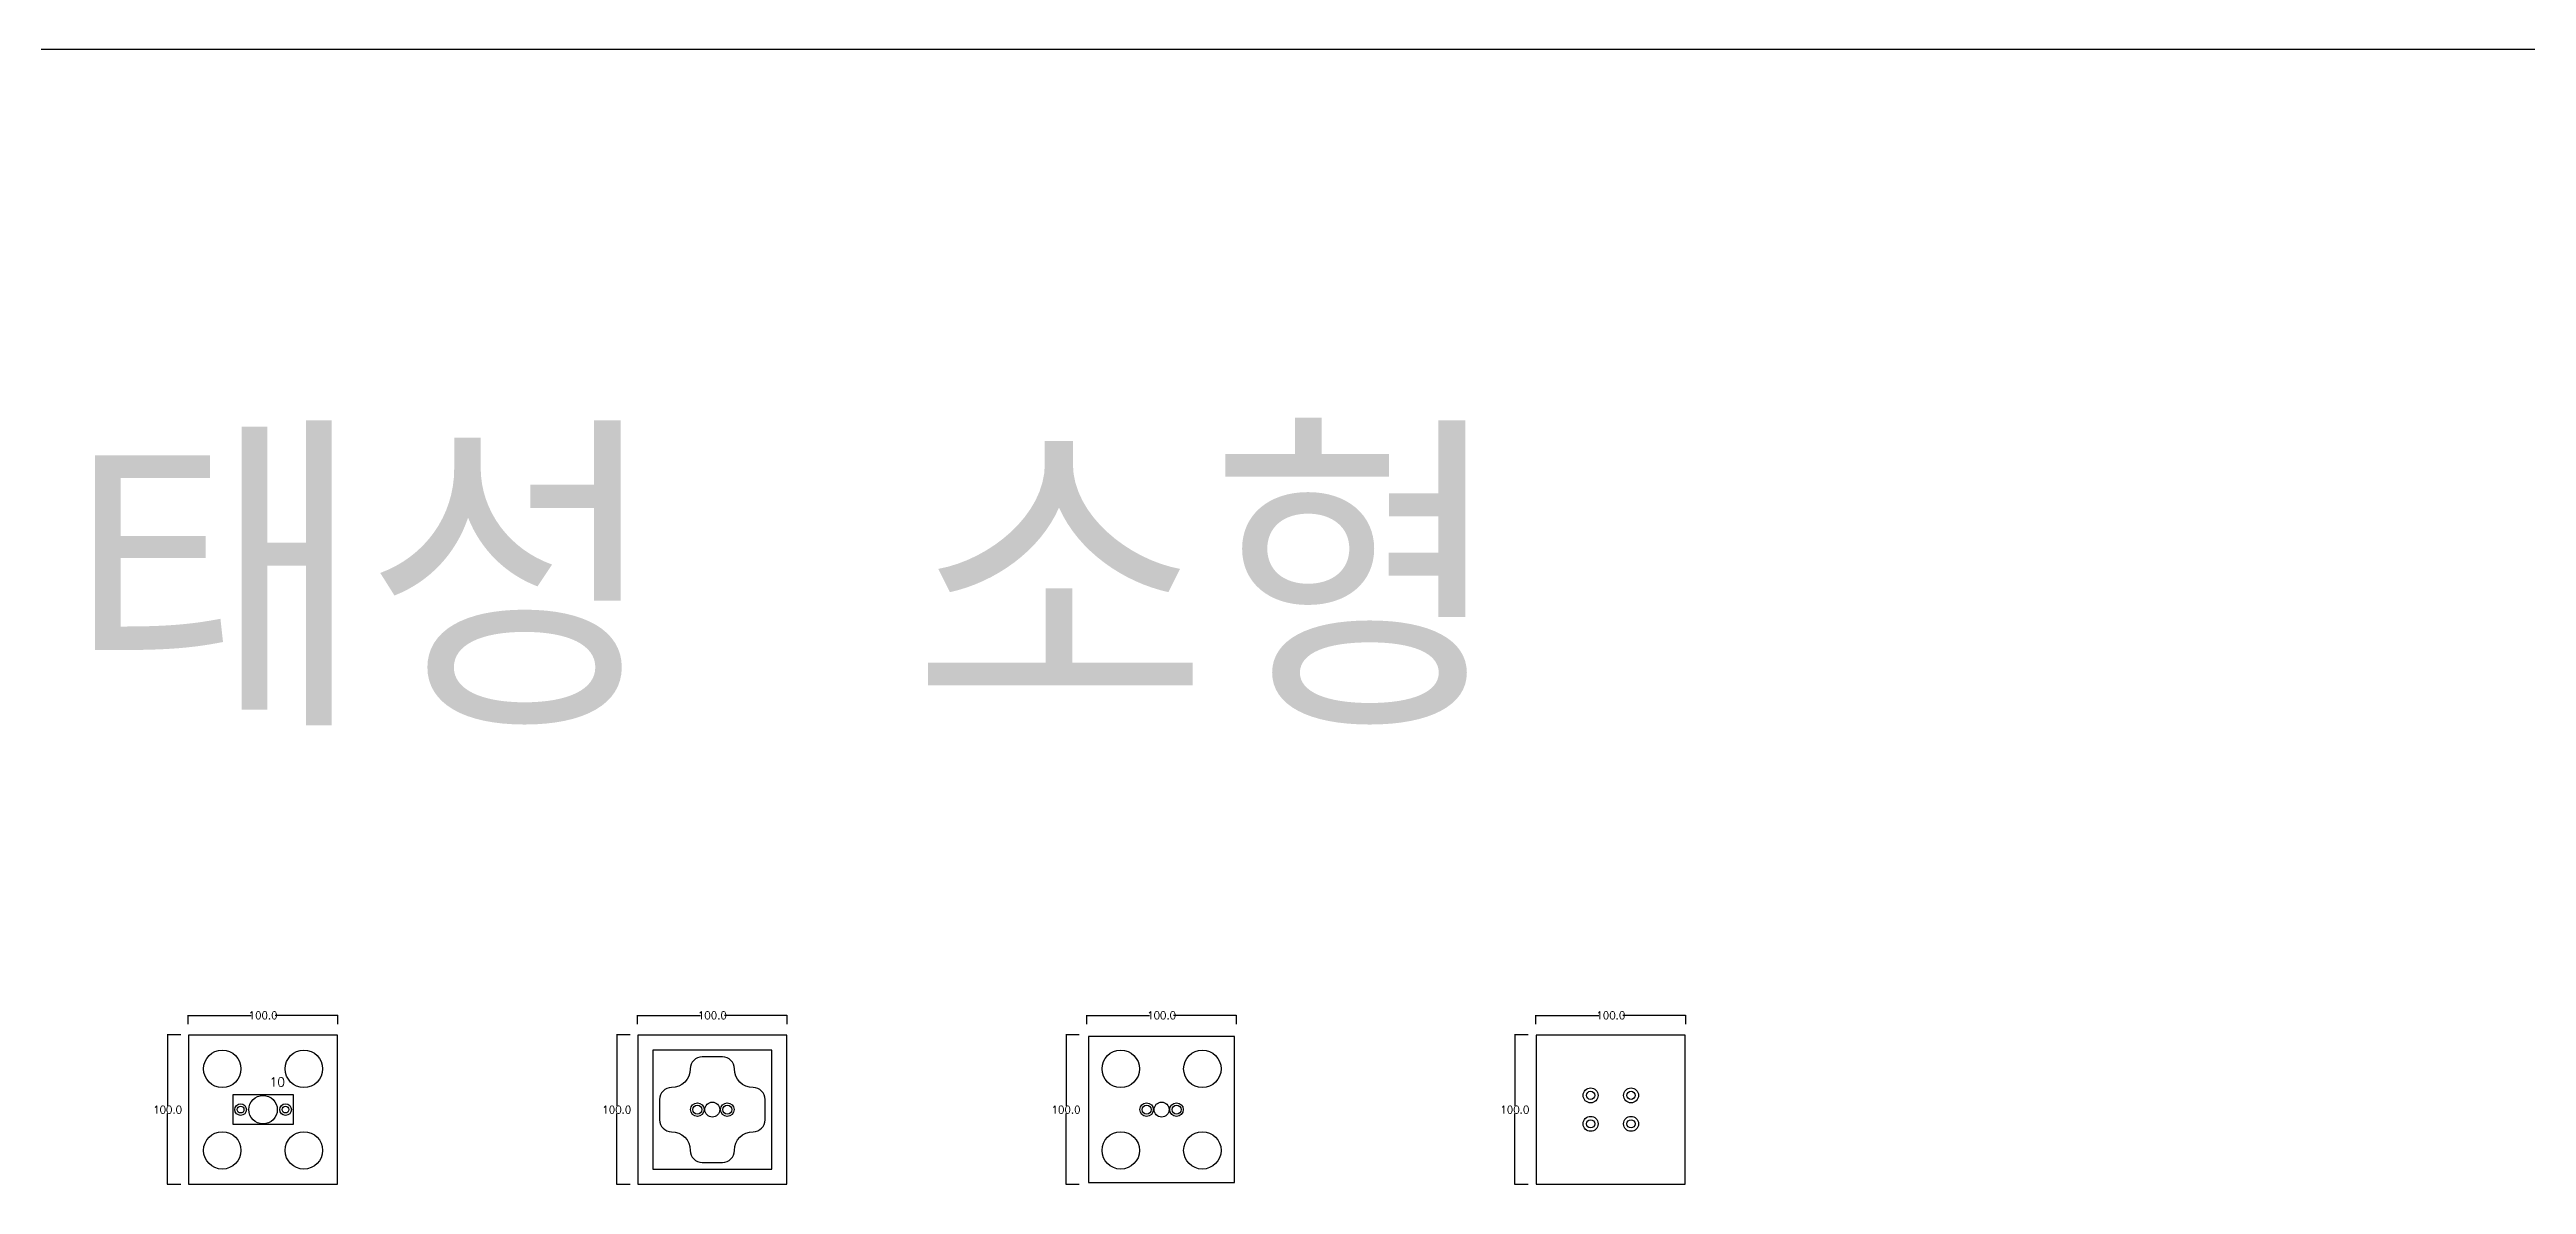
# Model space of a CAD drawing. Header units: millimetres. Extents: x -25 to 19775, y 172 to 9172.
# Drawn here: x 4412 to 6067, y 4814 to 5572 of the extents above; entities that cross this region are included whole.
import ezdxf

# ---------------------------------------------------------------- set-up
doc = ezdxf.new("R2010")
doc.units = ezdxf.units.MM
for name, color, linetype in [('TEXT', 7, 'Continuous'), ('볼트 구멍', 7, 'Continuous'), ('치구', 7, 'Continuous'), ('치수', 7, 'Continuous')]:
    doc.layers.add(name, color=color, linetype=linetype)
doc.styles.get("Standard").update_dxf_attribs({"font": 'txt.shx', "bigfont": 'whgtxt.shx'})
doc.dimstyles.get("Standard").update_dxf_attribs({"dimtxt": 7, "dimasz": 0.18, "dimexe": 0.18, "dimexo": 0.0625, "dimgap": 0.09, "dimtad": 0, "dimtih": 1, "dimtoh": 1, "dimdec": 1, "dimzin": 0, "dimdsep": 46, "dimtxsty": 'Standard', "dimcen": 0.09, "dimadec": 0, "dimazin": 0, "dimtfac": 1, "dimtdec": 1, "dimtofl": 0, "dimtmove": 0, "dimatfit": 3, "dimfxl": 0, "dimtolj": 1, "dimtzin": 0, "dimarcsym": 0})

# ---------------------------------------------------------------- blocks, each defined once
blk = doc.blocks.new('*D231')
at = {"layer": 'Defpoints', "color": 0}
for p in [(4805.1, 4920.8), (4905.1, 4926.7), (4905.1, 4920.8)]:
    blk.add_point(p, dxfattribs=at)
at = {"layer": '치수', "color": 0, "lineweight": -2}
for p, q in [((4805.1, 4920.9), (4805.1, 4926.9)), ((4805.3, 4926.7), (4847.1, 4926.7)), ((4904.9, 4926.7), (4863.1, 4926.7)), ((4905.1, 4920.9), (4905.1, 4926.9))]:
    blk.add_line(p, q, dxfattribs=at)
at = {"layer": '치수', "color": 0}
for points in [[(4805.3, 4926.7), (4805.3, 4926.7), (4805.1, 4926.7)], [(4904.9, 4926.7), (4904.9, 4926.7), (4905.1, 4926.7)]]:
    blk.add_solid(points, dxfattribs=at)
at = {"layer": '치수', "color": 0, "insert": (4855.1, 4926.7), "char_height": 5, "attachment_point": 5}
blk.add_mtext('\\A1;100.0', dxfattribs=at)
blk = doc.blocks.new('*D236')
at = {"layer": 'Defpoints', "color": 0}
for p in [(4505.1, 4920.8), (4605.1, 4926.7), (4605.1, 4920.8)]:
    blk.add_point(p, dxfattribs=at)
at = {"layer": '치수', "color": 0, "lineweight": -2}
for p, q in [((4505.1, 4920.9), (4505.1, 4926.9)), ((4505.3, 4926.7), (4547.1, 4926.7)), ((4604.9, 4926.7), (4563.1, 4926.7)), ((4605.1, 4920.9), (4605.1, 4926.9))]:
    blk.add_line(p, q, dxfattribs=at)
at = {"layer": '치수', "color": 0}
for points in [[(4505.3, 4926.7), (4505.3, 4926.7), (4505.1, 4926.7)], [(4604.9, 4926.7), (4604.9, 4926.7), (4605.1, 4926.7)]]:
    blk.add_solid(points, dxfattribs=at)
at = {"layer": '치수', "color": 0, "insert": (4555.1, 4926.7), "char_height": 5, "attachment_point": 5}
blk.add_mtext('\\A1;100.0', dxfattribs=at)
blk = doc.blocks.new('*D243')
at = {"layer": 'Defpoints', "color": 0}
for p in [(4500.2, 4913.7), (4491.3, 4813.7), (4500.2, 4813.7)]:
    blk.add_point(p, dxfattribs=at)
at = {"layer": '치수', "color": 0, "lineweight": -2}
for p, q in [((4500.1, 4913.7), (4491.1, 4913.7)), ((4491.3, 4913.5), (4491.3, 4866.3)), ((4491.3, 4813.9), (4491.3, 4861.1)), ((4500.1, 4813.7), (4491.1, 4813.7))]:
    blk.add_line(p, q, dxfattribs=at)
at = {"layer": '치수', "color": 0}
for points in [[(4491.2, 4913.5), (4491.3, 4913.5), (4491.3, 4913.7)], [(4491.2, 4813.9), (4491.3, 4813.9), (4491.3, 4813.7)]]:
    blk.add_solid(points, dxfattribs=at)
at = {"layer": '치수', "color": 0, "insert": (4491.3, 4863.7), "char_height": 5, "attachment_point": 5}
blk.add_mtext('\\A1;100.0', dxfattribs=at)
blk = doc.blocks.new('*D244')
at = {"layer": 'Defpoints', "color": 0}
for p in [(4800.2, 4913.7), (4791.3, 4813.7), (4800.2, 4813.7)]:
    blk.add_point(p, dxfattribs=at)
at = {"layer": '치수', "color": 0, "lineweight": -2}
for p, q in [((4800.1, 4913.7), (4791.1, 4913.7)), ((4791.3, 4913.5), (4791.3, 4866.3)), ((4791.3, 4813.9), (4791.3, 4861.1)), ((4800.1, 4813.7), (4791.1, 4813.7))]:
    blk.add_line(p, q, dxfattribs=at)
at = {"layer": '치수', "color": 0}
for points in [[(4791.2, 4913.5), (4791.3, 4913.5), (4791.3, 4913.7)], [(4791.2, 4813.9), (4791.3, 4813.9), (4791.3, 4813.7)]]:
    blk.add_solid(points, dxfattribs=at)
at = {"layer": '치수', "color": 0, "insert": (4791.3, 4863.7), "char_height": 5, "attachment_point": 5}
blk.add_mtext('\\A1;100.0', dxfattribs=at)
blk = doc.blocks.new('*D245')
at = {"layer": 'Defpoints', "color": 0}
for p in [(5405.1, 4920.8), (5505.1, 4926.7), (5505.1, 4920.8)]:
    blk.add_point(p, dxfattribs=at)
at = {"layer": '치수', "color": 0, "lineweight": -2}
for p, q in [((5405.1, 4920.9), (5405.1, 4926.9)), ((5405.3, 4926.7), (5447.1, 4926.7)), ((5504.9, 4926.7), (5463.1, 4926.7)), ((5505.1, 4920.9), (5505.1, 4926.9))]:
    blk.add_line(p, q, dxfattribs=at)
at = {"layer": '치수', "color": 0}
for points in [[(5405.3, 4926.7), (5405.3, 4926.7), (5405.1, 4926.7)], [(5504.9, 4926.7), (5504.9, 4926.7), (5505.1, 4926.7)]]:
    blk.add_solid(points, dxfattribs=at)
at = {"layer": '치수', "color": 0, "insert": (5455.1, 4926.7), "char_height": 5, "attachment_point": 5}
blk.add_mtext('\\A1;100.0', dxfattribs=at)
blk = doc.blocks.new('*D246')
at = {"layer": 'Defpoints', "color": 0}
for p in [(5399.9, 4913.7), (5391, 4813.7), (5399.9, 4813.7)]:
    blk.add_point(p, dxfattribs=at)
at = {"layer": '치수', "color": 0, "lineweight": -2}
for p, q in [((5399.9, 4913.7), (5390.8, 4913.7)), ((5391, 4913.5), (5391, 4866.3)), ((5391, 4813.9), (5391, 4861.1)), ((5399.9, 4813.7), (5390.8, 4813.7))]:
    blk.add_line(p, q, dxfattribs=at)
at = {"layer": '치수', "color": 0}
for points in [[(5391, 4913.5), (5391.1, 4913.5), (5391, 4913.7)], [(5391, 4813.9), (5391.1, 4813.9), (5391, 4813.7)]]:
    blk.add_solid(points, dxfattribs=at)
at = {"layer": '치수', "color": 0, "insert": (5391, 4863.7), "char_height": 5, "attachment_point": 5}
blk.add_mtext('\\A1;100.0', dxfattribs=at)
blk = doc.blocks.new('*D247')
at = {"layer": 'Defpoints', "color": 0}
for p in [(5100.2, 4913.7), (5091.3, 4813.7), (5100.2, 4813.7)]:
    blk.add_point(p, dxfattribs=at)
at = {"layer": '치수', "color": 0, "lineweight": -2}
for p, q in [((5100.1, 4913.7), (5091.1, 4913.7)), ((5091.3, 4913.5), (5091.3, 4866.3)), ((5091.3, 4813.9), (5091.3, 4861.1)), ((5100.1, 4813.7), (5091.1, 4813.7))]:
    blk.add_line(p, q, dxfattribs=at)
at = {"layer": '치수', "color": 0}
for points in [[(5091.2, 4913.5), (5091.3, 4913.5), (5091.3, 4913.7)], [(5091.2, 4813.9), (5091.3, 4813.9), (5091.3, 4813.7)]]:
    blk.add_solid(points, dxfattribs=at)
at = {"layer": '치수', "color": 0, "insert": (5091.3, 4863.7), "char_height": 5, "attachment_point": 5}
blk.add_mtext('\\A1;100.0', dxfattribs=at)
blk = doc.blocks.new('*D248')
at = {"layer": 'Defpoints', "color": 0}
for p in [(5105.1, 4920.8), (5205.1, 4926.7), (5205.1, 4920.8)]:
    blk.add_point(p, dxfattribs=at)
at = {"layer": '치수', "color": 0, "lineweight": -2}
for p, q in [((5105.1, 4920.9), (5105.1, 4926.9)), ((5105.3, 4926.7), (5147.1, 4926.7)), ((5204.9, 4926.7), (5163.1, 4926.7)), ((5205.1, 4920.9), (5205.1, 4926.9))]:
    blk.add_line(p, q, dxfattribs=at)
at = {"layer": '치수', "color": 0}
for points in [[(5105.3, 4926.7), (5105.3, 4926.7), (5105.1, 4926.7)], [(5204.9, 4926.7), (5204.9, 4926.7), (5205.1, 4926.7)]]:
    blk.add_solid(points, dxfattribs=at)
at = {"layer": '치수', "color": 0, "insert": (5155.1, 4926.7), "char_height": 5, "attachment_point": 5}
blk.add_mtext('\\A1;100.0', dxfattribs=at)

msp = doc.modelspace()

# ---------------------------------------------------------------- linework, layer by layer
at = {"layer": 'TEXT', "color": 6}
msp.add_line((19775.462, 5571.825), (-24.538, 5571.825), dxfattribs=at)
for centre in [(5441.573, 4873.222), (5468.573, 4873.222), (5441.573, 4854.222), (5468.573, 4854.222)]:
    msp.add_circle(centre, 5, dxfattribs=at)
at = {"layer": '볼트 구멍', "color": 1}
msp.add_lwpolyline([(4535.073, 4853.722), (4535.073, 4873.722), (4575.073, 4873.722), (4575.073, 4853.722)], close=True, dxfattribs=at)
for centre in [(4540.073, 4863.722), (4570.073, 4863.722)]:
    msp.add_circle(centre, 3.9, dxfattribs=at)
at = {"layer": '볼트 구멍', "color": 3}
for centre, radius in [((4540.073, 4863.722), 2.25), ((4555.073, 4863.722), 9.5), ((4570.073, 4863.722), 2.25), ((4845.073, 4863.722), 3), ((4855.073, 4863.722), 5), ((4865.073, 4863.722), 3), ((5145.073, 4863.722), 3), ((5155.073, 4863.722), 5), ((5165.073, 4863.722), 3), ((5441.573, 4873.222), 2.75), ((5468.573, 4873.222), 2.75), ((5441.573, 4854.222), 2.75), ((5468.573, 4854.222), 2.75)]:
    msp.add_circle(centre, radius, dxfattribs=at)
at = {"layer": '볼트 구멍', "color": 6}
for centre in [(4845.073, 4863.722), (4865.073, 4863.722), (5145.073, 4863.722), (5165.073, 4863.722)]:
    msp.add_circle(centre, 4.5, dxfattribs=at)
at = {"layer": '치구'}
for points in [[(4505.323, 4913.472), (4505.323, 4813.972), (4604.823, 4813.972), (4604.823, 4913.472)], [(4805.323, 4913.472), (4805.323, 4813.972), (4904.823, 4813.972), (4904.823, 4913.472)], [(5405.323, 4913.472), (5405.323, 4813.972), (5504.823, 4813.972), (5504.823, 4913.472)], [(4815.323, 4903.472), (4815.323, 4823.972), (4894.823, 4823.972), (4894.823, 4903.472)], [(5106.323, 4912.472), (5106.323, 4814.972), (5203.823, 4814.972), (5203.823, 4912.472)]]:
    msp.add_lwpolyline(points, close=True, dxfattribs=at)
at = {"layer": '치구', "color": 0}
msp.add_lwpolyline([(4819.823, 4870.472), (4819.823, 4856.972, 0.41421356), (4827.823, 4848.972, -0.41421356), (4840.323, 4836.472, 0.41421356), (4848.323, 4828.472), (4861.823, 4828.472, 0.41421356), (4869.823, 4836.472, -0.41421356), (4882.323, 4848.972, 0.41421356), (4890.323, 4856.972), (4890.323, 4870.472, 0.41421356), (4882.323, 4878.472, -0.41421356), (4869.823, 4890.972, 0.41421356), (4861.823, 4898.972), (4848.323, 4898.972, 0.41421356), (4840.323, 4890.972, -0.41421356), (4827.823, 4878.472, 0.41421356)], format="xyb", close=True, dxfattribs=at)
for centre in [(4527.823, 4890.972), (4582.323, 4890.972), (5127.823, 4890.972), (5182.323, 4890.972), (4527.823, 4836.472), (4582.323, 4836.472), (5127.823, 4836.472), (5182.323, 4836.472)]:
    msp.add_circle(centre, 12.5, dxfattribs=at)

# ---------------------------------------------------------------- texts
at = {"layer": 'TEXT', "color": 3, "linetype": 'Continuous'}
msp.add_text('태성 소형', height=187.5, dxfattribs=at).set_placement((4424.383, 5120.041))
at = {"layer": 'TEXT', "color": 1}
msp.add_text('10', height=6, dxfattribs=at).set_placement((4559.371, 4879.13))

# ---------------------------------------------------------------- dimensions: what is measured, and where the dimension line sits
at = {"layer": '치수', "color": 4}
for base, p1, p2, picture, middle in [((4605.073, 4926.712), (4505.073, 4920.828), (4605.073, 4920.828), '*D236', (4555.073, 4926.712)), ((4905.073, 4926.712), (4805.073, 4920.828), (4905.073, 4920.828), '*D231', (4855.073, 4926.712)), ((5205.073, 4926.712), (5105.073, 4920.828), (5205.073, 4920.828), '*D248', (5155.073, 4926.712)), ((5505.073, 4926.712), (5405.073, 4920.828), (5505.073, 4920.828), '*D245', (5455.073, 4926.712))]:
    dim = msp.add_linear_dim(base=base, p1=p1, p2=p2, dimstyle='Standard', override={"dimtxt": 5}, dxfattribs=at)
    dim.commit()
    dim.dimension.update_dxf_attribs({"geometry": picture, "text_midpoint": middle})
for base, p1, p2, picture, middle in [((4491.277, 4813.722), (4500.182, 4913.722), (4500.182, 4813.722), '*D243', (4491.277, 4863.722)), ((4791.277, 4813.722), (4800.182, 4913.722), (4800.182, 4813.722), '*D244', (4791.277, 4863.722)), ((5091.277, 4813.722), (5100.182, 4913.722), (5100.182, 4813.722), '*D247', (5091.277, 4863.722)), ((5391.027, 4813.722), (5399.932, 4913.722), (5399.932, 4813.722), '*D246', (5391.027, 4863.722))]:
    dim = msp.add_linear_dim(base=base, p1=p1, p2=p2, angle=90, dimstyle='Standard', override={"dimtxt": 5}, dxfattribs=at)
    dim.commit()
    dim.dimension.update_dxf_attribs({"geometry": picture, "text_midpoint": middle})

doc.saveas('drawing.dxf')
